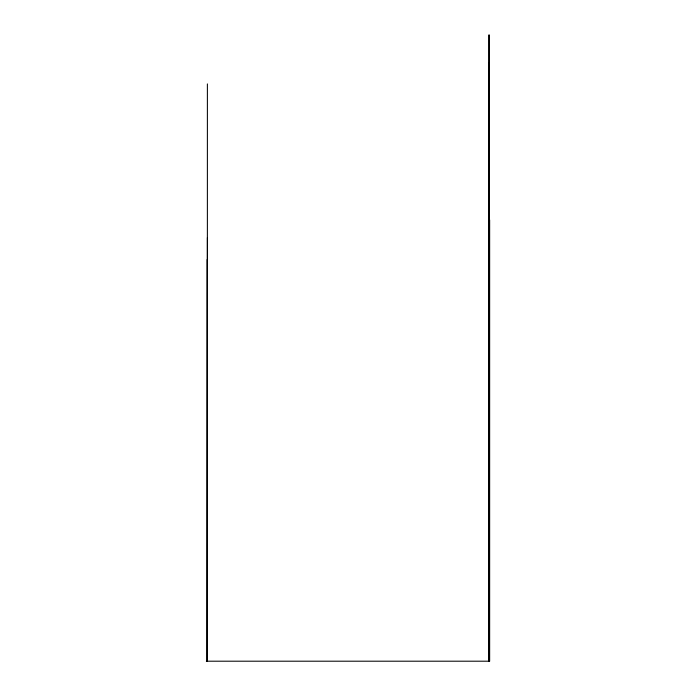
<?xml version="1.0" encoding="UTF-8"?>
<svg xmlns="http://www.w3.org/2000/svg" width="696" height="696" viewBox="0 0 696 696"><rect width="100%" height="100%" fill="white"/><g stroke="black" fill="none" stroke-linecap="round" stroke-linejoin="round"><path stroke-width="1.04" d="M489.157 219.98L489.645 219.98L489.645 661.2L206.355 661.2M207.391 237.623L207.182 661.2M207.182 259.512L207.086 661.2M489.157 661.2L489.044 34.8L488.975 661.2M488.792 661.2L488.792 63.336L488.653 661.2M207.391 83.92L207.347 661.2"/></g></svg>
